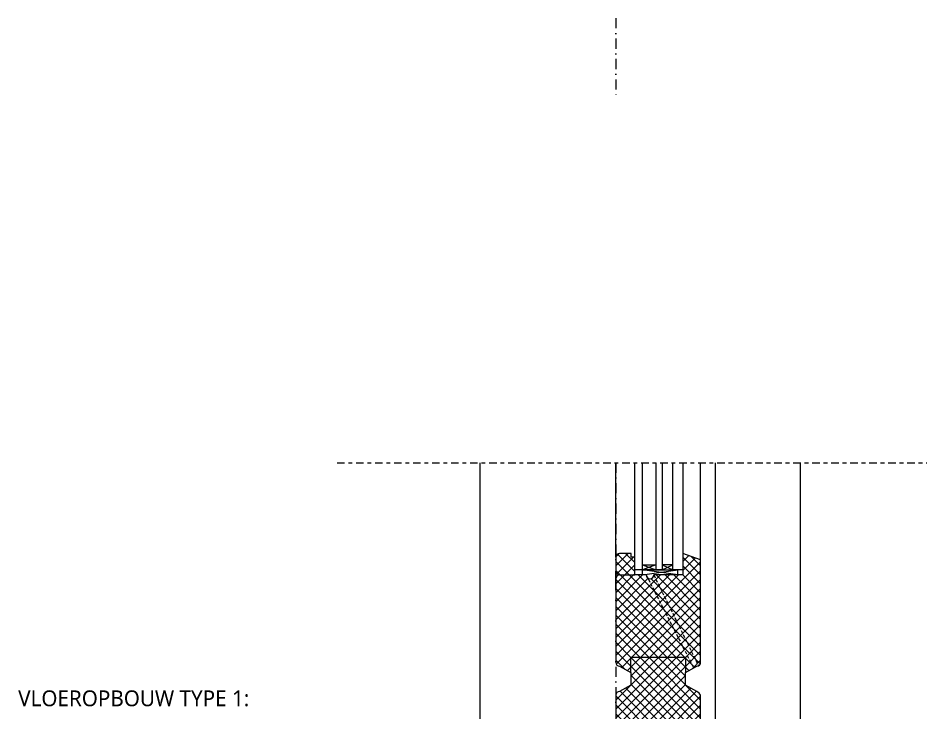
# Model space of a CAD drawing. Header units: millimetres. Extents: x -435 to 27166, y -19117 to 26500.
# Drawn here: x 7050 to 7767, y 19512 to 20060 of the extents above; entities that cross this region are included whole.
import ezdxf

# ---------------------------------------------------------------- set-up
doc = ezdxf.new("R2010")
doc.units = ezdxf.units.MM
for name, pattern in [('MV_center', [15, 6, -3, 3, -3]), ('MV_hidden', [3.75, 2.5, -1.25]), ('MV_stramien', [16, 8, -4, 0, -4])]:
    doc.linetypes.add(name, pattern=pattern)
for name, color, linetype, lineweight in [('A-DETL', 90, 'Continuous', 13), ('A-DETL-GENF', 92, 'Continuous', 18), ('G-ANNO-TEXT', 231, 'Continuous', 13)]:
    doc.layers.add(name, color=color, linetype=linetype, lineweight=lineweight)
doc.styles.add('Segoe UI_B', font='segoeui.ttf', dxfattribs={"height": 12.5})
pattern_1 = [(45, (0, 0), (-3.5355339, 3.5355339), []), (135, (0, 0), (-3.5355339, -3.5355339), [])]

# ---------------------------------------------------------------- blocks, each defined once
blk = doc.blocks.new('31 driedubbel_glas - HR___-3205786-Details Appartement')
at = {"layer": 'A-DETL-GENF', "lineweight": 13}
for p, q in [((180.43, 38), (265, 38)), ((265, 38), (265, 30)), ((265, 30), (180.43, 30)), ((265, 30), (261, 30)), ((265, 21.5), (261, 30)), ((261, 21.5), (265, 30)), ((261, 30), (261, 21.5)), ((265, 21.5), (265, 30)), ((180.43, 21.5), (265, 21.5)), ((180.43, 16.5), (265, 16.5)), ((261, 6), (261, 16.5)), ((261, 16.5), (265, 6)), ((261, 6), (265, 16.5)), ((265, 21.5), (265, 0)), ((265, 6), (180.43, 6)), ((255, 0), (180.43, 0))]:
    blk.add_line(p, q, dxfattribs=at)
blk = doc.blocks.new('NLRS_00_DI_maskeer - Type 1-4234972-Details Appartement')
at = {"layer": 'A-DETL-GENF', "linetype": 'MV_center'}
blk.add_line((-100, 0), (365.5, 0), dxfattribs=at)

msp = doc.modelspace()

# ---------------------------------------------------------------- hatches: boundary and pattern name
at = {"layer": 'A-DETL-GENF', "lineweight": 13}
h = msp.add_hatch(dxfattribs=at)
h.set_pattern_fill('FP_20', color=250, style=0, pattern_type=2)
h.set_pattern_definition(pattern_1)
h.paths.add_polyline_path([(7533.88, 19543.45), (7533.88, 19555.45), (7576.88, 19555.45), (7576.88, 19543.45), (7585.88, 19548.45), (7586.55, 19548.52), (7587.18, 19548.75), (7587.75, 19549.1), (7588.23, 19549.58), (7588.59, 19550.15), (7588.81, 19550.78), (7588.88, 19551.45), (7588.88, 19632.35), (7574.88, 19637.45), (7574.88, 19620.45), (7551.91, 19620.45), (7551.81, 19619.67), (7551.51, 19618.95), (7551.03, 19618.33), (7550.41, 19617.85), (7549.69, 19617.55), (7548.91, 19617.45), (7548.13, 19617.55), (7547.41, 19617.85), (7546.79, 19618.33), (7546.31, 19618.95), (7546.01, 19619.67), (7545.91, 19620.45), (7524.88, 19620.45), (7524.11, 19620.35), (7523.38, 19620.05), (7522.76, 19619.57), (7522.29, 19618.95), (7521.99, 19618.23), (7521.88, 19617.45), (7521.88, 19551.45), (7521.99, 19550.67), (7522.29, 19549.95), (7522.76, 19549.33), (7523.38, 19548.85), (7524.11, 19548.55), (7524.88, 19548.45)])
h = msp.add_hatch(dxfattribs=at)
h.set_pattern_fill('FP_20', color=250, style=0, pattern_type=2)
h.set_pattern_definition(pattern_1)
h.paths.add_polyline_path([(7536.88, 19620.45), (7536.88, 19634.45), (7533.93, 19634.45), (7533.93, 19637.45), (7524.88, 19637.45), (7524.11, 19637.35), (7523.38, 19637.05), (7522.76, 19636.57), (7522.29, 19635.95), (7521.99, 19635.23), (7521.88, 19634.45), (7521.88, 19623.45), (7521.99, 19622.67), (7522.29, 19621.95), (7522.76, 19621.33), (7523.38, 19620.85), (7524.11, 19620.55), (7524.88, 19620.45)])
h = msp.add_hatch(dxfattribs=at)
h.set_pattern_fill('FP_20', color=250, style=0, pattern_type=2)
h.set_pattern_definition(pattern_1)
h.paths.add_polyline_path([(7524.89, 19413.45), (7536.38, 19413.45), (7536.38, 19424.45), (7539.38, 19424.45), (7539.38, 19416.45), (7544.38, 19416.45), (7544.38, 19438.45), (7546.38, 19438.45), (7546.38, 19464.45), (7564.38, 19464.45), (7564.38, 19438.45), (7566.38, 19438.45), (7566.38, 19416.45), (7571.38, 19416.45), (7571.38, 19424.45), (7574.38, 19424.45), (7574.38, 19413.45), (7585.88, 19413.45), (7586.66, 19413.55), (7587.38, 19413.85), (7588, 19414.33), (7588.48, 19414.95), (7588.78, 19415.67), (7588.88, 19416.45), (7588.88, 19525.45), (7588.08, 19526.63), (7587.06, 19527.64), (7585.88, 19528.45), (7576.88, 19533.45), (7576.88, 19555.45), (7533.88, 19555.45), (7533.88, 19533.45), (7524.88, 19528.45), (7524.11, 19528.35), (7523.38, 19528.05), (7522.76, 19527.57), (7522.29, 19526.95), (7521.99, 19526.23), (7521.88, 19525.45), (7521.88, 19416.45), (7521.99, 19415.67), (7522.29, 19414.95), (7522.77, 19414.33), (7523.39, 19413.85), (7524.12, 19413.55)])

# ---------------------------------------------------------------- linework, layer by layer
at = {"layer": 'A-DETL', "linetype": 'MV_stramien', "lineweight": 18}
for p, q in [((7521.88, 20060), (7521.88, 19998.71)), ((7521.88, 19709.02), (7521.88, 18717.93))]:
    msp.add_line(p, q, dxfattribs=at)
at = {"layer": 'A-DETL'}
for p, q in [((7414.88, 19400.45), (7414.88, 19709.02)), ((7600.38, 19709.02), (7600.38, 19420.45)), ((7667.38, 19709.02), (7667.38, 19420.36)), ((7533.93, 19637.45), (7524.88, 19637.45)), ((7521.88, 19634.45), (7521.88, 19623.45)), ((7536.88, 19620.45), (7536.88, 19634.45)), ((7542.81, 19624.45), (7570.81, 19624.45)), ((7524.88, 19620.45), (7536.88, 19620.45))]:
    msp.add_line(p, q, dxfattribs=at)
at = {"layer": 'A-DETL', "lineweight": 18}
for p, q in [((7521.88, 19634.45), (7521.88, 19709.02)), ((7588.88, 19618.46), (7588.88, 19709.02)), ((7533.93, 19634.45), (7533.93, 19637.45)), ((7588.88, 19632.35), (7574.88, 19637.45)), ((7574.88, 19637.45), (7574.88, 19620.45)), ((7536.88, 19634.45), (7533.93, 19634.45)), ((7588.88, 19551.45), (7588.88, 19632.35)), ((7521.88, 19608.46), (7521.88, 19623.45)), ((7570.88, 19620.45), (7542.88, 19624.43)), ((7542.88, 19620.45), (7570.88, 19624.43)), ((7542.88, 19620.45), (7542.88, 19624.43)), ((7570.88, 19620.45), (7570.88, 19624.43)), ((7521.88, 19617.45), (7521.88, 19551.45)), ((7545.91, 19620.45), (7536.88, 19620.45)), ((7574.88, 19620.45), (7551.91, 19620.45)), ((7533.88, 19543.45), (7533.88, 19555.45)), ((7533.88, 19555.45), (7576.88, 19555.45)), ((7576.88, 19555.45), (7576.88, 19543.45)), ((7524.88, 19548.45), (7533.88, 19543.45)), ((7533.88, 19543.45), (7533.88, 19533.45)), ((7576.88, 19543.45), (7585.88, 19548.45)), ((7576.88, 19533.45), (7576.88, 19543.45)), ((7533.88, 19533.45), (7524.88, 19528.45)), ((7585.88, 19528.45), (7576.88, 19533.45)), ((7521.88, 19525.45), (7521.88, 19416.45)), ((7588.88, 19416.45), (7588.88, 19525.45))]:
    msp.add_line(p, q, dxfattribs=at)
at = {"layer": 'A-DETL', "linetype": 'MV_hidden', "lineweight": 18}
for p, q in [((7545.91, 19620.45), (7583.32, 19547.03)), ((7551.91, 19620.45), (7587.21, 19548.76))]:
    msp.add_line(p, q, dxfattribs=at)
at = {"layer": 'A-DETL'}
for centre, start, end in [((7524.88, 19634.45), 90, 180), ((7524.88, 19623.45), 180, 270)]:
    msp.add_arc(centre, 3, start, end, dxfattribs=at)
at = {"layer": 'A-DETL', "lineweight": 18}
for centre, radius, start, end in [((7524.88, 19617.45), 3, 90, 180), ((7548.91, 19620.45), 3, 180, 0), ((7524.88, 19551.45), 3, 180, 269.99999), ((7585.88, 19551.45), 3, 270, 0), ((7524.88, 19525.45), 3, 90, 180), ((7582.13, 19521.7), 7.72, 29.05446, 60.94554)]:
    msp.add_arc(centre, radius, start, end, dxfattribs=at)

# ---------------------------------------------------------------- block references
at = {"layer": 'A-DETL-GENF', "linetype": 'MV_center'}
msp.add_blockref('NLRS_00_DI_maskeer - Type 1-4234972-Details Appartement', (7401.88, 19709.02), dxfattribs=at)
at = {"layer": 'A-DETL-GENF', "lineweight": 13, "rotation": 269.9999999999997}
msp.add_blockref('31 driedubbel_glas - HR___-3205786-Details Appartement', (7536.88, 19889.45), dxfattribs=at)

# ---------------------------------------------------------------- texts
at = {"layer": 'G-ANNO-TEXT', "color": 7, "insert": (7050.23, 19529.32), "char_height": 12.5, "width": 240.9071, "attachment_point": 1, "style": 'Segoe UI_B'}
msp.add_mtext('VLOEROPBOUW TYPE 1:', dxfattribs=at)

doc.saveas('drawing.dxf')
